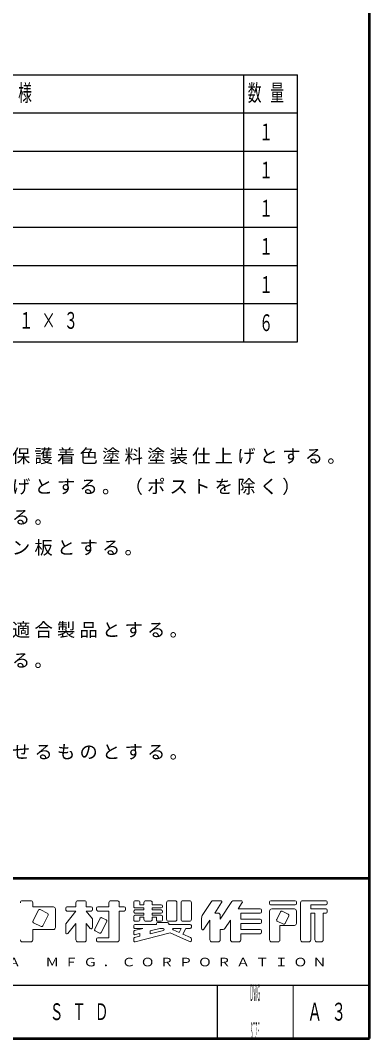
# Model space of a CAD drawing. Units: millimetres on the paper. Extents: x -385 to 0, y 0 to 267.
# Drawn here: x -45.8 to 0, y -0.1 to 133.4 of the extents above; entities that cross this region are included whole.
import ezdxf
from ezdxf.enums import TextEntityAlignment as Align

# ---------------------------------------------------------------- set-up
doc = ezdxf.new("R2010")
doc.units = ezdxf.units.MM
doc.layers.add('CLASS1', color=7, linetype='Continuous', lineweight=25)
doc.layers.add('NAKAMURA図枠', color=7, linetype='Continuous', lineweight=13)
doc.layers.add('図面情報', color=7, linetype='Continuous')
doc.styles.add('ＭＳ ゴシック', font='')
doc.styles.get('ＭＳ ゴシック').set_extended_font_data('MS Gothic')

msp = doc.modelspace()

# ---------------------------------------------------------------- linework, layer by layer
at = {"layer": 'CLASS1'}
for p, q in [((-135.469, 126.312), (-9.469, 126.312)), ((-16.469, 91.312), (-16.469, 126.312)), ((-9.469, 91.312), (-9.469, 126.312)), ((-135.469, 121.312), (-9.469, 121.312)), ((-135.469, 116.312), (-9.469, 116.312)), ((-135.469, 111.312), (-9.469, 111.312)), ((-135.469, 106.312), (-9.469, 106.312)), ((-135.469, 101.312), (-9.469, 101.312)), ((-135.469, 96.312), (-9.469, 96.312)), ((-135.469, 91.312), (-9.469, 91.312))]:
    msp.add_line(p, q, dxfattribs=at)
at = {"layer": 'NAKAMURA図枠', "lineweight": 50}
for p, q in [((0, 0), (0, 267)), ((-385, 21), (0, 21)), ((-385, 0), (0, 0))]:
    msp.add_line(p, q, dxfattribs=at)
at = {"layer": 'NAKAMURA図枠'}
for p, q in [((-45.506, 18.063), (-44.426, 18.063)), ((-44.156, 17.793), (-44.156, 17.253)), ((-38.486, 17.793), (-38.486, 17.253)), ((-38.216, 18.063), (-37.406, 18.063)), ((-37.136, 17.793), (-37.136, 17.253)), ((-34.166, 17.793), (-34.166, 17.253)), ((-33.896, 18.063), (-33.086, 18.063)), ((-32.816, 17.793), (-32.816, 17.253)), ((-30.926, 17.901), (-30.926, 17.28)), ((-30.764, 18.063), (-30.278, 18.063)), ((-30.116, 17.901), (-30.116, 17.523)), ((-30.116, 17.523), (-29.576, 17.523)), ((-29.576, 17.793), (-29.576, 17.523)), ((-28.766, 18.063), (-29.306, 18.063)), ((-28.496, 17.793), (-28.496, 17.523)), ((-28.496, 17.523), (-27.308, 17.523)), ((-26.606, 17.793), (-26.606, 15.633)), ((-26.336, 18.063), (-25.526, 18.063)), ((-25.256, 17.793), (-25.256, 15.633)), ((-24.716, 17.793), (-24.716, 15.633)), ((-24.446, 18.063), (-23.636, 18.063)), ((-23.366, 17.793), (-23.366, 15.633)), ((-21.88, 16.242), (-20.746, 17.943)), ((-20.521, 18.063), (-19.529, 18.063)), ((-20.306, 16.443), (-19.394, 17.811)), ((-19.586, 15.633), (-18.046, 17.943)), ((-17.821, 18.063), (-16.829, 18.063)), ((-17.246, 16.983), (-16.694, 17.811)), ((-13.106, 17.901), (-13.106, 17.685)), ((-12.944, 18.063), (-9.758, 18.063)), ((-12.944, 17.523), (-9.758, 17.523)), ((-9.596, 17.901), (-9.596, 17.685)), ((-9.056, 17.793), (-9.056, 12.933)), ((-8.786, 18.063), (-5.708, 18.063)), ((-7.706, 17.523), (-7.706, 16.983)), ((-7.706, 17.523), (-5.708, 17.523)), ((-5.546, 17.901), (-5.546, 17.685)), ((-44.156, 17.253), (-41.456, 17.253)), ((-43.418, 16.838), (-44.138, 15.4)), ((-42.195, 16.408), (-43.201, 16.911)), ((-42.842, 14.752), (-42.122, 16.19)), ((-41.186, 16.983), (-41.186, 14.553)), ((-39.836, 17.091), (-39.836, 16.875)), ((-38.486, 16.713), (-39.836, 15.026)), ((-39.674, 17.253), (-38.486, 17.253)), ((-39.674, 16.713), (-38.486, 16.713)), ((-37.136, 17.253), (-36.488, 17.253)), ((-37.136, 16.713), (-36.326, 15.701)), ((-37.136, 16.713), (-36.488, 16.713)), ((-36.326, 17.091), (-36.326, 16.875)), ((-35.786, 17.091), (-35.786, 16.875)), ((-35.624, 17.253), (-34.166, 17.253)), ((-35.624, 16.713), (-34.166, 16.713)), ((-34.166, 16.713), (-34.166, 13.203)), ((-32.816, 17.253), (-32.168, 17.253)), ((-32.816, 16.713), (-32.816, 12.933)), ((-32.816, 16.713), (-32.168, 16.713)), ((-32.006, 17.091), (-32.006, 16.875)), ((-30.926, 16.686), (-30.926, 16.605)), ((-30.764, 17.118), (-29.576, 17.118)), ((-30.764, 16.848), (-29.576, 16.848)), ((-30.764, 16.443), (-29.576, 16.443)), ((-30.764, 16.173), (-29.576, 16.173)), ((-29.576, 17.118), (-29.576, 16.848)), ((-29.576, 16.443), (-29.576, 16.173)), ((-28.496, 17.118), (-27.308, 17.118)), ((-28.496, 17.118), (-28.496, 16.848)), ((-28.496, 16.848), (-27.308, 16.848)), ((-28.496, 16.443), (-27.308, 16.443)), ((-28.496, 16.443), (-28.496, 16.173)), ((-28.496, 16.173), (-27.308, 16.173)), ((-27.146, 17.361), (-27.146, 17.28)), ((-27.146, 16.686), (-27.146, 16.605)), ((-20.306, 16.443), (-19.856, 16.443)), ((-19.586, 16.173), (-19.586, 15.633)), ((-17.246, 16.983), (-14.348, 16.983)), ((-16.886, 16.443), (-14.348, 16.443)), ((-16.886, 16.443), (-16.886, 15.633)), ((-14.186, 16.821), (-14.186, 16.605)), ((-13.106, 16.713), (-13.106, 12.933)), ((-12.836, 16.983), (-9.866, 16.983)), ((-11.666, 16.622), (-12.17, 15.616)), ((-11.449, 16.695), (-10.659, 16.3)), ((-10.586, 16.082), (-11.09, 15.076)), ((-9.596, 16.713), (-9.596, 15.093)), ((-7.706, 16.983), (-5.708, 16.983)), ((-7.706, 16.443), (-7.166, 16.443)), ((-7.706, 16.443), (-7.706, 12.933)), ((-7.166, 16.443), (-7.166, 12.933)), ((-6.086, 16.443), (-5.708, 16.443)), ((-6.086, 16.443), (-6.086, 12.933)), ((-5.546, 16.821), (-5.546, 16.605)), ((-44.065, 15.183), (-43.059, 14.68)), ((-39.836, 15.026), (-39.836, 13.868)), ((-38.486, 15.093), (-39.547, 13.766)), ((-38.486, 15.093), (-38.486, 12.933)), ((-37.136, 15.093), (-36.614, 14.441)), ((-37.136, 15.093), (-37.136, 12.933)), ((-36.326, 15.701), (-36.326, 14.543)), ((-35.318, 15.758), (-36.038, 14.32)), ((-34.454, 15.326), (-35.174, 13.888)), ((-35.101, 15.831), (-34.527, 15.544)), ((-30.926, 16.011), (-30.926, 15.525)), ((-30.926, 14.796), (-30.926, 14.58)), ((-30.764, 15.363), (-30.278, 15.363)), ((-30.764, 14.958), (-27.956, 14.958)), ((-30.116, 15.903), (-29.576, 15.903)), ((-30.116, 15.903), (-30.116, 15.525)), ((-29.576, 15.903), (-29.576, 15.633)), ((-29.306, 15.363), (-28.766, 15.363)), ((-28.496, 15.903), (-28.496, 15.633)), ((-28.496, 15.903), (-27.956, 15.903)), ((-27.956, 15.903), (-27.956, 15.525)), ((-27.956, 15.066), (-27.956, 14.958)), ((-27.794, 15.363), (-27.308, 15.363)), ((-27.794, 15.228), (-26.498, 15.228)), ((-27.146, 16.011), (-27.146, 15.525)), ((-26.336, 15.363), (-25.526, 15.363)), ((-26.336, 15.066), (-26.336, 14.958)), ((-26.336, 14.958), (-23.528, 14.958)), ((-24.446, 15.363), (-23.636, 15.363)), ((-23.366, 14.796), (-23.366, 14.58)), ((-22.016, 15.793), (-22.016, 14.413)), ((-21.719, 14.323), (-20.936, 15.498)), ((-20.936, 15.498), (-20.936, 12.933)), ((-18.966, 14.404), (-18.236, 15.498)), ((-18.236, 15.498), (-18.236, 12.933)), ((-16.886, 15.633), (-14.348, 15.633)), ((-16.886, 15.093), (-16.886, 14.283)), ((-16.886, 15.093), (-14.348, 15.093)), ((-14.186, 15.471), (-14.186, 15.255)), ((-12.097, 15.399), (-11.307, 15.004)), ((-11.756, 14.823), (-11.756, 12.933)), ((-11.756, 14.823), (-9.866, 14.823)), ((-44.156, 14.283), (-41.456, 14.283)), ((-44.156, 14.283), (-44.156, 12.933)), ((-35.965, 14.103), (-35.391, 13.816)), ((-30.926, 13.995), (-30.926, 13.773)), ((-29.74, 14.418), (-30.803, 14.152)), ((-30.116, 13.406), (-30.803, 13.234)), ((-30.764, 14.418), (-29.74, 14.418)), ((-26.15, 13.841), (-30.725, 12.697)), ((-30.116, 13.768), (-30.725, 13.615)), ((-30.116, 13.768), (-30.116, 13.406)), ((-27.513, 14.418), (-28.766, 14.105)), ((-27.023, 14.179), (-28.766, 13.743)), ((-28.766, 14.105), (-28.766, 13.743)), ((-27.513, 14.418), (-27.053, 14.418)), ((-26.15, 13.841), (-23.594, 12.705)), ((-25.771, 14.263), (-24.968, 13.906)), ((-25.738, 14.418), (-24.712, 14.418)), ((-24.968, 13.906), (-24.712, 14.418)), ((-24.474, 13.687), (-24.108, 14.418)), ((-24.474, 13.687), (-23.462, 13.237)), ((-24.108, 14.418), (-23.528, 14.418)), ((-19.586, 14.283), (-19.19, 14.283)), ((-19.586, 14.283), (-19.586, 12.933)), ((-16.886, 14.283), (-14.348, 14.283)), ((-16.886, 13.743), (-16.886, 12.933)), ((-16.886, 13.743), (-14.348, 13.743)), ((-14.186, 14.121), (-14.186, 13.905)), ((-45.506, 12.663), (-44.426, 12.663)), ((-38.216, 12.663), (-37.406, 12.663)), ((-35.786, 13.041), (-35.786, 12.825)), ((-35.624, 13.203), (-34.166, 13.203)), ((-35.624, 12.663), (-33.086, 12.663)), ((-30.926, 13.077), (-30.926, 12.854)), ((-23.366, 13.089), (-23.366, 12.853)), ((-20.666, 12.663), (-19.856, 12.663)), ((-17.966, 12.663), (-17.156, 12.663)), ((-12.836, 12.663), (-12.026, 12.663)), ((-8.786, 12.663), (-7.976, 12.663)), ((-6.896, 12.663), (-6.356, 12.663)), ((-10, 7), (-10, 0))]:
    msp.add_line(p, q, dxfattribs=at)
at = {"layer": 'NAKAMURA図枠', "color": 211, "lineweight": 25}
for p, q in [((-242.5, 7), (0, 7)), ((-20, 7), (-20, 0))]:
    msp.add_line(p, q, dxfattribs=at)
at = {"layer": 'NAKAMURA図枠'}
for centre, radius, start, end in [((-45.506, 17.793), 0.27, 89.99998, 179.99996), ((-44.426, 17.793), 0.27, 0, 89.99998), ((-38.216, 17.793), 0.27, 89.99998, 179.99996), ((-37.406, 17.793), 0.27, 0, 89.99998), ((-33.896, 17.793), 0.27, 89.99998, 179.99996), ((-33.086, 17.793), 0.27, 0, 89.99998), ((-30.764, 17.901), 0.162, 89.99998, 179.99996), ((-30.278, 17.901), 0.162, 0, 89.99998), ((-29.306, 17.793), 0.27, 89.99998, 179.99996), ((-28.766, 17.793), 0.27, 0, 89.99998), ((-27.308, 17.361), 0.162, 0, 89.99998), ((-26.336, 17.793), 0.27, 89.99998, 179.99996), ((-25.526, 17.793), 0.27, 0, 89.99998), ((-24.446, 17.793), 0.27, 89.99998, 179.99996), ((-23.636, 17.793), 0.27, 0, 89.99998), ((-20.521, 17.793), 0.27, 89.99998, 146.30984), ((-19.529, 17.901), 0.162, 326.31015, 89.99998), ((-17.821, 17.793), 0.27, 89.99998, 146.3098), ((-16.829, 17.901), 0.162, 326.31003, 89.99998), ((-12.944, 17.901), 0.162, 89.99998, 179.99996), ((-12.944, 17.685), 0.162, 179.99998, 270.00002), ((-9.758, 17.901), 0.162, 0, 89.99998), ((-9.758, 17.685), 0.162, 270.00002, 0), ((-8.786, 17.793), 0.27, 89.99998, 179.99996), ((-5.708, 17.901), 0.162, 0, 89.99998), ((-5.708, 17.685), 0.162, 270.00002, 0), ((-43.274, 16.766), 0.162, 63.43492, 153.43499), ((-42.267, 16.263), 0.162, 333.4349, 63.43487), ((-41.456, 16.983), 0.27, 0, 89.99998), ((-39.674, 17.091), 0.162, 89.99998, 179.99996), ((-39.674, 16.875), 0.162, 179.99998, 270.00002), ((-36.488, 17.091), 0.162, 0, 89.99998), ((-36.488, 16.875), 0.162, 270.00002, 0), ((-35.624, 17.091), 0.162, 89.99998, 179.99996), ((-35.624, 16.875), 0.162, 179.99998, 270.00002), ((-32.168, 17.091), 0.162, 0, 89.99998), ((-32.168, 16.875), 0.162, 270.00002, 0), ((-30.764, 17.28), 0.162, 179.99998, 270.00002), ((-30.764, 16.686), 0.162, 89.99998, 179.99996), ((-30.764, 16.605), 0.162, 179.99998, 270.00002), ((-30.764, 16.011), 0.162, 89.99998, 179.99996), ((-27.308, 17.28), 0.162, 270.00002, 0), ((-27.308, 16.686), 0.162, 0, 89.99998), ((-27.308, 16.605), 0.162, 270.00002, 0), ((-27.308, 16.011), 0.162, 0, 89.99998), ((-21.206, 15.793), 0.81, 146.30999, 179.99996), ((-19.856, 16.173), 0.27, 0, 89.99998), ((-14.348, 16.821), 0.162, 0, 89.99998), ((-14.348, 16.605), 0.162, 270.00002, 0), ((-12.836, 16.713), 0.27, 89.99998, 179.99996), ((-11.522, 16.55), 0.162, 63.43447, 153.43474), ((-10.731, 16.155), 0.162, 333.43484, 63.43447), ((-9.866, 16.713), 0.27, 0, 89.99998), ((-5.708, 16.821), 0.162, 0, 89.99998), ((-5.708, 16.605), 0.162, 270.00002, 0), ((-43.993, 15.328), 0.162, 153.43495, 243.43485), ((-42.986, 14.825), 0.162, 243.43498, 333.43496), ((-35.174, 15.686), 0.162, 63.43487, 153.43498), ((-34.599, 15.399), 0.162, 333.43492, 63.43493), ((-30.764, 15.525), 0.162, 179.99998, 270.00002), ((-30.764, 14.796), 0.162, 89.99998, 179.99996), ((-30.278, 15.525), 0.162, 270.00002, 0), ((-29.306, 15.633), 0.27, 179.99998, 270.00002), ((-28.766, 15.633), 0.27, 270.00002, 0), ((-27.794, 15.525), 0.162, 179.99998, 270.00002), ((-27.794, 15.066), 0.162, 89.99998, 179.99996), ((-27.308, 15.525), 0.162, 270.00002, 0), ((-26.336, 15.633), 0.27, 179.99998, 270.00002), ((-26.498, 15.066), 0.162, 0, 89.99998), ((-25.526, 15.633), 0.27, 270.00002, 0), ((-24.446, 15.633), 0.27, 179.99998, 270.00002), ((-23.636, 15.633), 0.27, 270.00002, 0), ((-23.528, 14.796), 0.162, 0, 89.99998), ((-14.348, 15.471), 0.162, 0, 89.99998), ((-14.348, 15.255), 0.162, 270.00002, 0), ((-12.025, 15.544), 0.162, 153.43517, 243.43529), ((-11.234, 15.149), 0.162, 243.43534, 333.43491), ((-9.866, 15.093), 0.27, 270.00002, 0), ((-41.456, 14.553), 0.27, 270.00002, 0), ((-39.674, 13.868), 0.162, 179.99998, 321.34037), ((-36.488, 14.543), 0.162, 218.65962, 0), ((-35.893, 14.248), 0.162, 153.43487, 243.4348), ((-35.318, 13.961), 0.162, 243.43487, 333.43498), ((-30.764, 14.58), 0.162, 179.99998, 270.00002), ((-30.764, 13.995), 0.162, 104.03614, 179.99996), ((-30.764, 13.773), 0.162, 179.99998, 284.03612), ((-27.053, 14.297), 0.121, 284.0365, 89.99998), ((-25.738, 14.337), 0.081, 89.99998, 246.03817), ((-23.528, 14.58), 0.162, 270.00002, 0), ((-21.854, 14.413), 0.162, 179.99998, 326.30997), ((-19.19, 14.553), 0.27, 270.00002, 326.31002), ((-14.348, 14.121), 0.162, 0, 89.99998), ((-14.348, 13.905), 0.162, 270.00002, 0), ((-45.506, 12.933), 0.27, 179.99998, 270.00002), ((-44.426, 12.933), 0.27, 270.00002, 0), ((-38.216, 12.933), 0.27, 179.99998, 270.00002), ((-37.406, 12.933), 0.27, 270.00002, 0), ((-35.624, 13.041), 0.162, 89.99998, 179.99996), ((-35.624, 12.825), 0.162, 179.99998, 270.00002), ((-33.086, 12.933), 0.27, 270.00002, 0), ((-30.764, 13.077), 0.162, 104.03614, 179.99996), ((-30.764, 12.854), 0.162, 179.99998, 284.03612), ((-23.528, 12.853), 0.162, 246.03699, 0), ((-23.528, 13.089), 0.162, 0, 66.03701), ((-20.666, 12.933), 0.27, 179.99998, 270.00002), ((-19.856, 12.933), 0.27, 270.00002, 0), ((-17.966, 12.933), 0.27, 179.99998, 270.00002), ((-17.156, 12.933), 0.27, 270.00002, 0), ((-12.836, 12.933), 0.27, 179.99998, 270.00002), ((-12.026, 12.933), 0.27, 270.00002, 0), ((-8.786, 12.933), 0.27, 179.99998, 270.00002), ((-7.976, 12.933), 0.27, 270.00002, 0), ((-6.896, 12.933), 0.27, 179.99998, 270.00002), ((-6.356, 12.933), 0.27, 270.00002, 0)]:
    msp.add_arc(centre, radius, start, end, dxfattribs=at)

# ---------------------------------------------------------------- texts
at = {"layer": 'CLASS1', "style": 'ＭＳ ゴシック', "width": 0.6}
for s, p in [('１', (-14.469, 118.812)), ('１', (-14.469, 113.812)), ('１', (-14.469, 108.812)), ('１', (-14.469, 103.812)), ('１', (-14.469, 98.812)), ('６', (-14.469, 93.812))]:
    msp.add_text(s, height=2.199, dxfattribs=at).set_placement(p, align=Align.MIDDLE_LEFT)
at = {"layer": 'CLASS1', "style": 'ＭＳ ゴシック'}
for s, insert, char_height, attachment_point in [('\\T1.64;\\W0.6;仕\u3000様', (-51.969, 123.812), 2.199, 4), ('\\T1.64;\\W0.6;数量', (-15.969, 123.812), 2.199, 4), ('\\T1.63;\\W0.6;アルミ押出材\u3000φ８９．１×３', (-77.469, 93.812), 2.199, 4), ('\\T1.23;木材は、ヒノキ（一等材）とし、カンナ・ペーパーがけの上、木材保護着色塗料塗装仕上げとする。', (-135.469, 77.219), 1.76, 1), ('\\T1.23;鋼材は、電気亜鉛メッキ処理の上、ポリエステル樹脂粉体塗装仕上げとする。（ポストを除く）', (-135.469, 73.219), 1.76, 1), ('\\T1.23;ポストは、アルミ押出材としポリエステル樹脂粉体塗装仕上げとする。', (-135.469, 69.219), 1.76, 1), ('\\T1.23;プラスチックの部品は、ポリエチレン回転成型品およびポリエチレン板とする。', (-135.469, 65.219), 1.76, 1), ('\\T1.23;本製品は、遊具の安全に関する規準ＪＰＦＡ－ＳＰ－Ｓ：２０１４適合製品とする。', (-135.469, 54.453), 1.76, 1), ('\\T1.23;本製品は、（一社）日本公園施設業協会賠償責任保険加入製品とする。', (-135.469, 50.453), 1.76, 1), ('\\T1.23;本遊具の対象年齢は、１～３才とし、必ず保護者監督のもとで遊ばせるものとする。', (-135.469, 38.453), 1.76, 1)]:
    msp.add_mtext(s, dxfattribs=dict(at, insert=insert, char_height=char_height, attachment_point=attachment_point))
at = {"layer": 'NAKAMURA図枠', "style": 'ＭＳ ゴシック'}
for s, width, p in [('ＤＷＧ', 0.15, (-15, 6)), ('ＳＩＺＥ', 0.1, (-15, 1))]:
    msp.add_text(s, height=2.199, dxfattribs=dict(at, width=width)).set_placement(p, align=Align.MIDDLE_CENTER)
at = {"layer": 'NAKAMURA図枠', "color": 4, "attachment_point": 5, "style": 'ＭＳ ゴシック'}
for s, insert, char_height in [('\\T1.39;\\W1.2;ＮＡＫＡＭＵＲＡ\u3000ＭＦＧ．ＣＯＲＰＯＲＡＴＩＯＮ', (-35, 10), 1.1), ('\\T1.64;\\W0.6;Ａ３', (-5, 3.5), 2.346)]:
    msp.add_mtext(s, dxfattribs=dict(at, insert=insert, char_height=char_height))
at = {"layer": '図面情報', "insert": (-37.5, 3.5), "char_height": 2.199, "attachment_point": 5, "style": 'ＭＳ ゴシック'}
msp.add_mtext('\\T1.64;\\W0.6;ＳＴＤ', dxfattribs=at)

doc.saveas('drawing.dxf')
